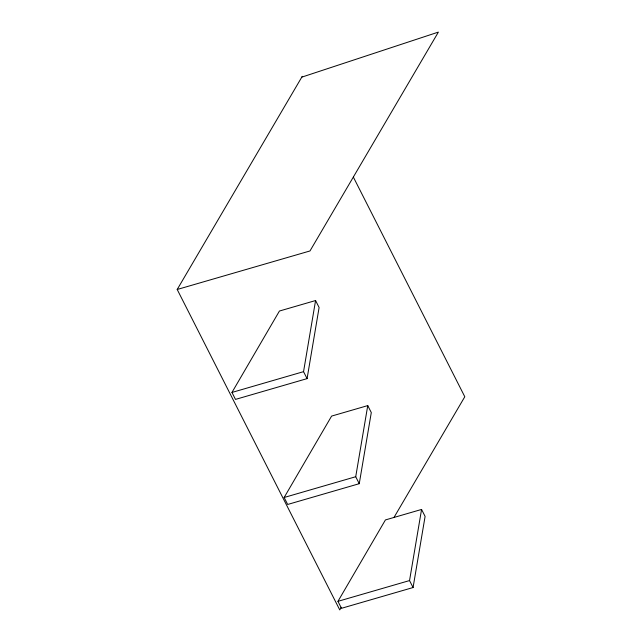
<?xml version="1.0" encoding="UTF-8"?>
<svg xmlns="http://www.w3.org/2000/svg" width="642" height="642" viewBox="0 0 642 642"><rect width="100%" height="100%" fill="white"/><g stroke="black" fill="none" stroke-linecap="round" stroke-linejoin="round"><path stroke-width="0.96" d="M307.077 378.628L303.546 371.662L315.575 300.536L279.43 311.033L231.963 392.439L235.494 399.404L307.077 378.628L319.106 307.502L315.575 300.536M359.255 483.691L355.724 476.725L367.754 405.6L331.609 416.088L284.141 497.494L287.68 504.46L359.255 483.691L371.293 412.565L367.754 405.6M413.071 587.534L409.54 580.569L421.569 509.443L385.425 519.932L337.957 601.337L341.488 608.303L413.071 587.534L425.1 516.409L421.569 509.443M341.271 607.308L339.746 609.9L177.2 289.486L302.254 76.342M393.923 517.564L464.8 396.748L353.413 177.192M301.772 77.152L438.382 32.1L309.982 250.958L177.2 289.486M231.963 392.439L303.546 371.662M284.141 497.494L355.724 476.725M337.957 601.337L409.54 580.569"/></g></svg>
